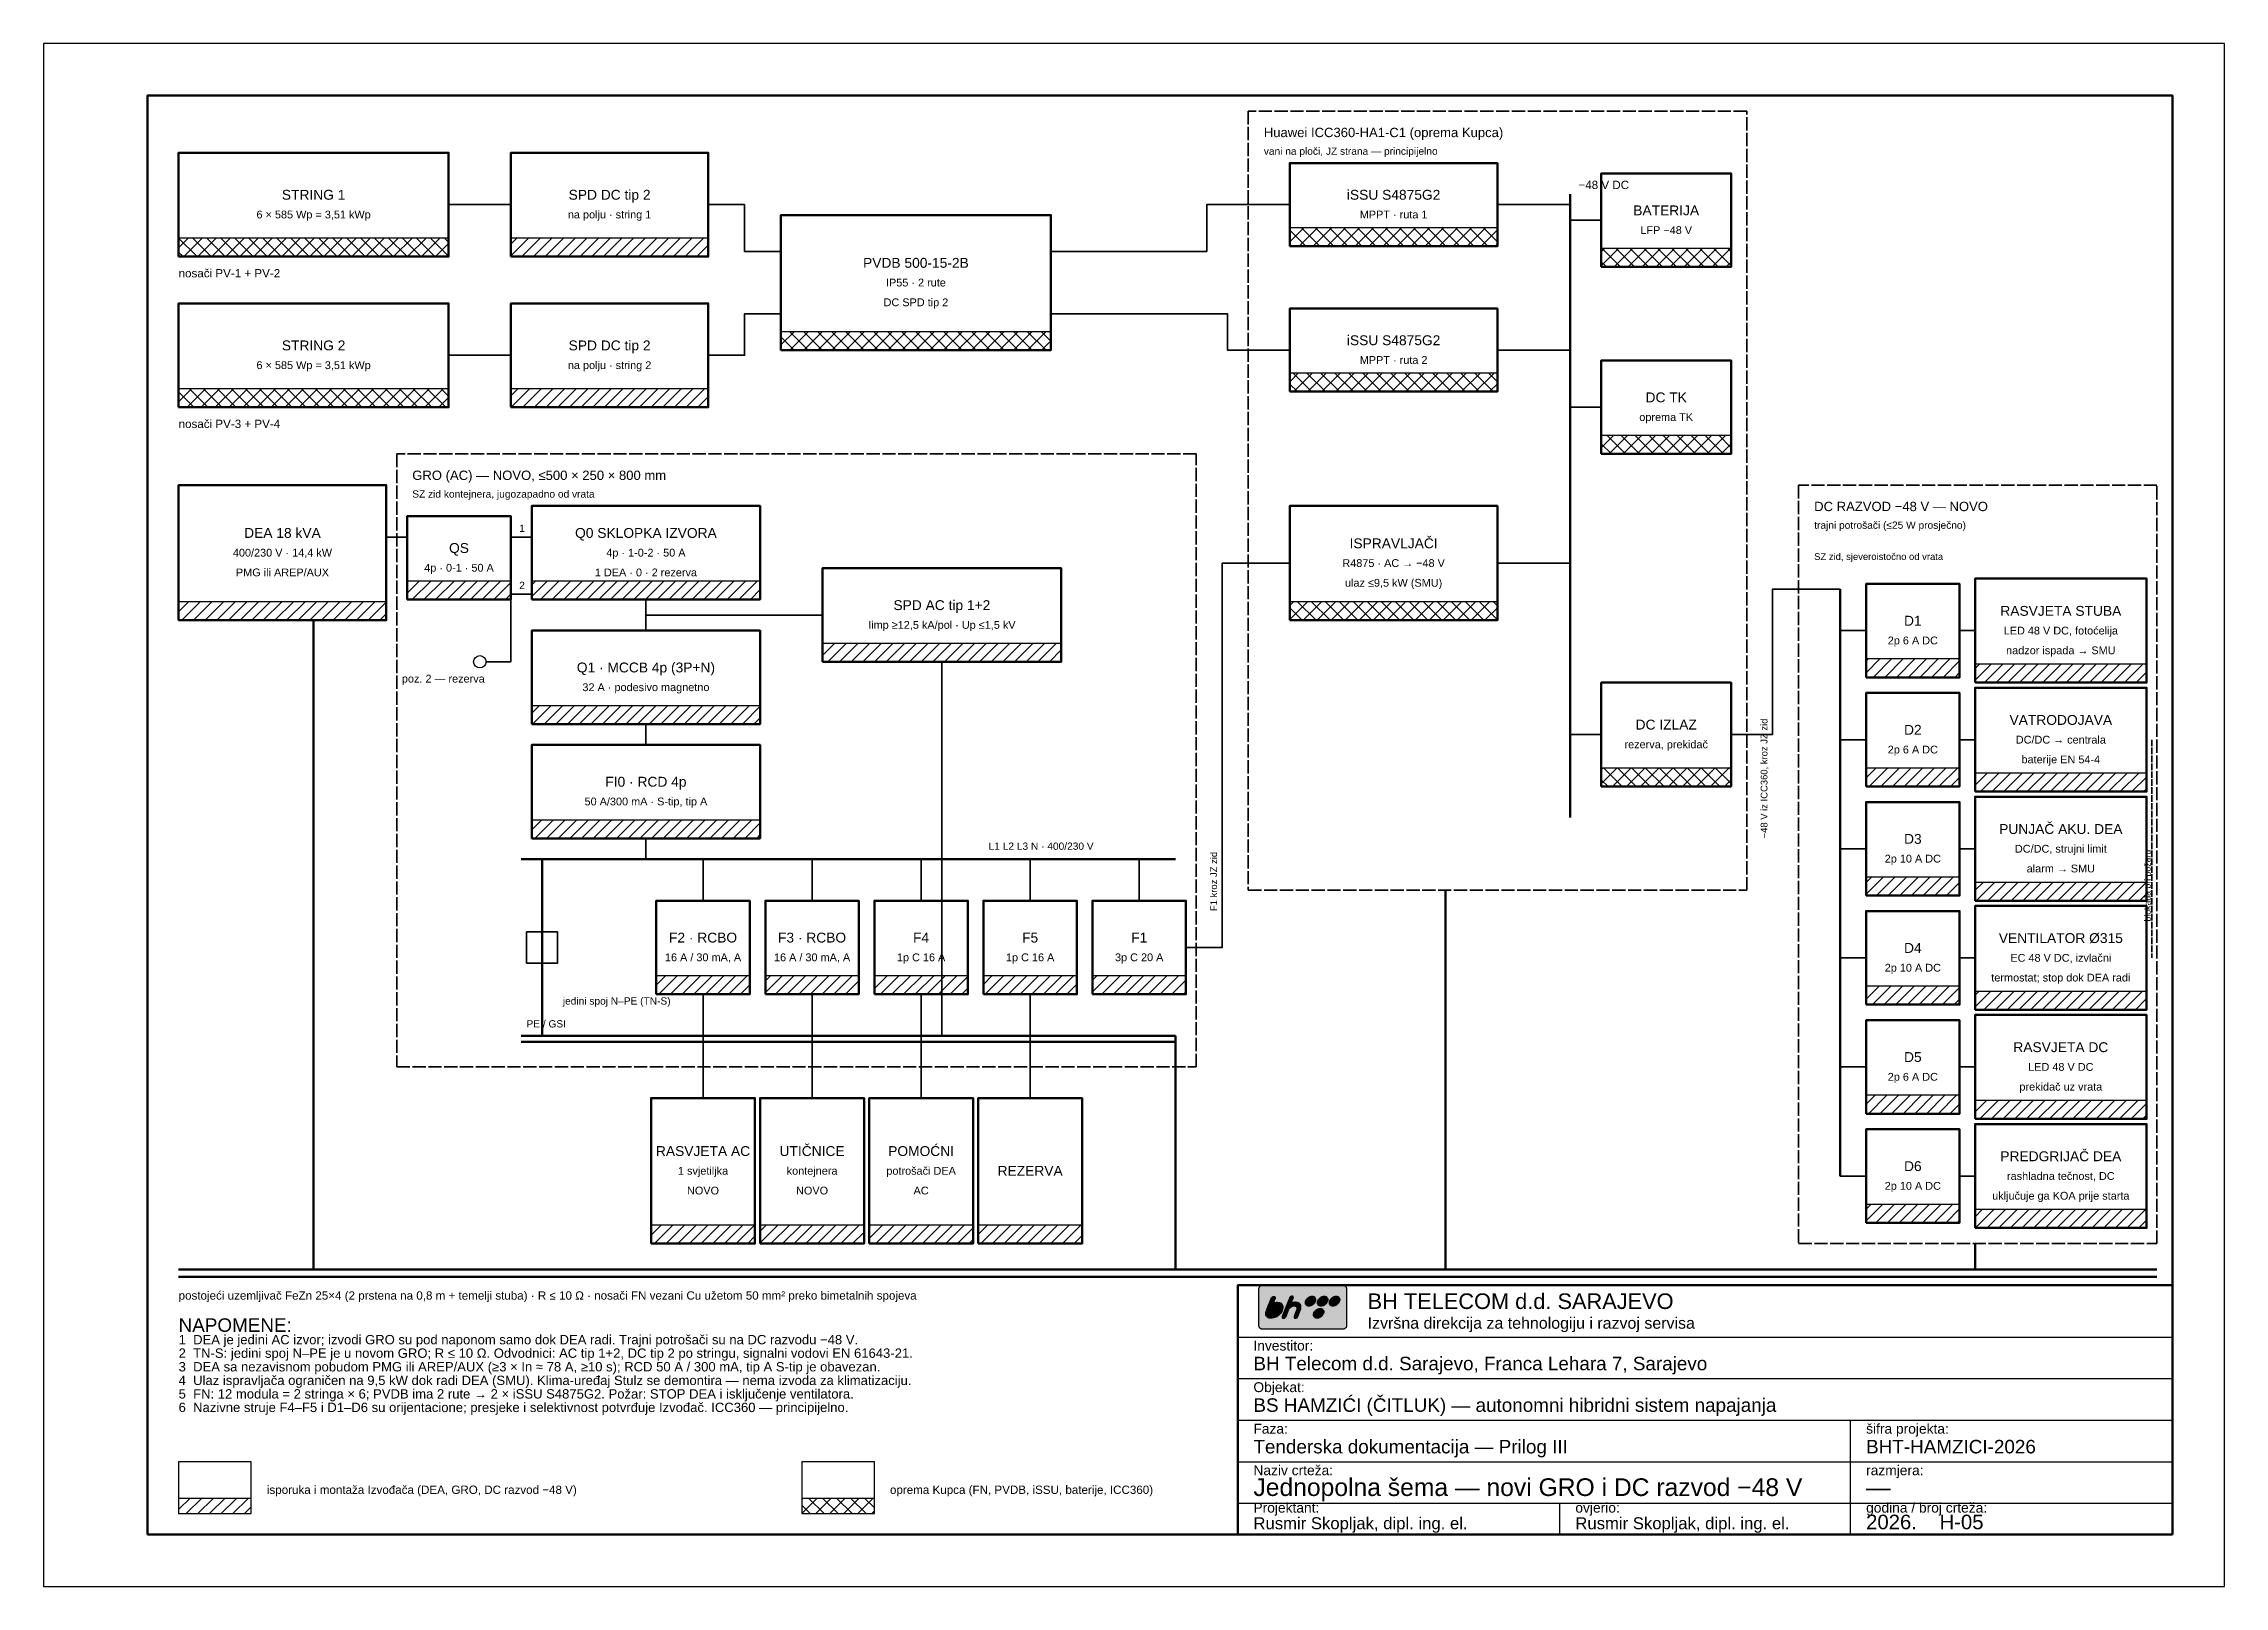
# Model space of a CAD drawing. Header units: millimetres. Extents: x 0 to 21000, y 0 to 14850.
import ezdxf
from ezdxf.enums import TextEntityAlignment as Align

# ---------------------------------------------------------------- set-up
doc = ezdxf.new("R2010")
doc.units = ezdxf.units.MM
doc.linetypes.add('DASHED', pattern=[1.524, 1.27, -0.254])
for name, color, linetype in [('Okvir', 3, 'Continuous'), ('Sema', 7, 'Continuous'), ('Tekst', 253, 'Continuous')]:
    doc.layers.add(name, color=color, linetype=linetype)
doc.styles.add('20', font='arial.ttf')

msp = doc.modelspace()

# ---------------------------------------------------------------- hatches: boundary and pattern name
at = {"layer": 'Okvir'}
for color, points in [(30, [(11730, 2480), (12520, 2480), (12524, 2480), (12528, 2481), (12531, 2483), (12535, 2485), (12538, 2487), (12541, 2490), (12544, 2493), (12546, 2496), (12548, 2500), (12549, 2504), (12550, 2509), (12550, 2513), (12550, 2860), (12550, 2865), (12549, 2869), (12548, 2873), (12546, 2877), (12544, 2880), (12541, 2884), (12538, 2886), (12535, 2889), (12531, 2891), (12528, 2892), (12524, 2893), (12520, 2893), (11730, 2893), (11726, 2893), (11722, 2892), (11719, 2891), (11715, 2889), (11712, 2886), (11709, 2884), (11706, 2880), (11704, 2877), (11702, 2873), (11701, 2869), (11700, 2865), (11700, 2860), (11700, 2513), (11700, 2509), (11701, 2504), (11702, 2500), (11704, 2496), (11706, 2493), (11709, 2490), (11712, 2487), (11715, 2485), (11719, 2483), (11722, 2481), (11726, 2480)]), (7, [(11927, 2658), (11922, 2647), (11916, 2637), (11910, 2627), (11902, 2618), (11894, 2610), (11885, 2603), (11875, 2596), (11865, 2591), (11854, 2587), (11843, 2584), (11832, 2582), (11821, 2581), (11815, 2581), (11810, 2582), (11805, 2582), (11800, 2583), (11796, 2585), (11792, 2586), (11788, 2588), (11785, 2591), (11782, 2593), (11779, 2596), (11776, 2599), (11774, 2603), (11772, 2608), (11771, 2612), (11770, 2617), (11769, 2622), (11769, 2628), (11770, 2633), (11771, 2638), (11772, 2643), (11774, 2649), (11775, 2655), (11778, 2660), (11780, 2666), (11780, 2666), (11780, 2666), (11780, 2666), (11780, 2666), (11780, 2666), (11780, 2666), (11780, 2666), (11780, 2667), (11780, 2667), (11780, 2667), (11780, 2667), (11780, 2667), (11783, 2674), (11818, 2761), (11821, 2772), (11822, 2773), (11823, 2775), (11824, 2776), (11824, 2777), (11825, 2779), (11826, 2780), (11827, 2781), (11828, 2782), (11829, 2783), (11830, 2784), (11832, 2785), (11833, 2786), (11834, 2786), (11835, 2787), (11836, 2788), (11837, 2788), (11838, 2789), (11840, 2789), (11841, 2789), (11842, 2790), (11843, 2790), (11844, 2790), (11846, 2790), (11847, 2790), (11848, 2790), (11849, 2790), (11850, 2790), (11851, 2790), (11852, 2789), (11853, 2789), (11854, 2789), (11855, 2788), (11856, 2787), (11856, 2787), (11857, 2786), (11858, 2785), (11858, 2784), (11859, 2784), (11859, 2783), (11859, 2782), (11859, 2781), (11859, 2780), (11859, 2778), (11859, 2777), (11859, 2776), (11859, 2775), (11858, 2773), (11858, 2772), (11854, 2762), (11854, 2762), (11854, 2762), (11854, 2762), (11854, 2762), (11854, 2762), (11854, 2762), (11854, 2761), (11854, 2761), (11854, 2761), (11854, 2761), (11854, 2761), (11854, 2761), (11839, 2724), (11842, 2726), (11846, 2727), (11849, 2729), (11853, 2730), (11856, 2731), (11860, 2732), (11864, 2733), (11867, 2734), (11871, 2734), (11875, 2735), (11879, 2735), (11882, 2735), (11893, 2734), (11902, 2732), (11910, 2729), (11917, 2725), (11923, 2719), (11928, 2713), (11931, 2705), (11933, 2697), (11934, 2688), (11933, 2679), (11931, 2669)]), (7, [(12056, 2735), (12052, 2735), (12049, 2735), (12045, 2734), (12041, 2734), (12038, 2733), (12034, 2732), (12031, 2731), (12027, 2730), (12024, 2729), (12020, 2727), (12017, 2726), (12013, 2724), (12017, 2735), (12033, 2774), (12034, 2776), (12034, 2777), (12034, 2778), (12034, 2779), (12035, 2781), (12035, 2782), (12035, 2783), (12034, 2784), (12034, 2785), (12034, 2786), (12033, 2787), (12033, 2788), (12032, 2788), (12032, 2789), (12031, 2790), (12030, 2790), (12029, 2791), (12028, 2791), (12027, 2792), (12026, 2792), (12025, 2792), (12024, 2792), (12023, 2792), (12022, 2792), (12021, 2792), (12020, 2792), (12018, 2792), (12017, 2792), (12016, 2792), (12015, 2791), (12014, 2791), (12012, 2790), (12011, 2790), (12010, 2789), (12009, 2789), (12008, 2788), (12007, 2787), (12005, 2786), (12004, 2785), (12003, 2784), (12002, 2783), (12001, 2782), (12000, 2781), (12000, 2779), (11999, 2778), (11998, 2777), (11997, 2776), (11997, 2774), (11928, 2599), (11927, 2597), (11927, 2596), (11926, 2595), (11926, 2594), (11926, 2592), (11926, 2591), (11926, 2590), (11926, 2589), (11927, 2588), (11927, 2587), (11927, 2586), (11928, 2585), (11928, 2585), (11929, 2584), (11930, 2584), (11931, 2583), (11931, 2583), (11932, 2582), (11933, 2582), (11934, 2581), (11935, 2581), (11936, 2581), (11937, 2581), (11939, 2581), (11940, 2581), (11941, 2581), (11942, 2581), (11943, 2581), (11945, 2582), (11946, 2582), (11947, 2583), (11948, 2583), (11949, 2584), (11951, 2584), (11952, 2585), (11953, 2585), (11954, 2586), (11955, 2587), (11956, 2588), (11957, 2589), (11958, 2590), (11959, 2591), (11960, 2592), (11961, 2594), (11962, 2595), (11962, 2596), (11963, 2597), (11964, 2599), (11989, 2663), (11992, 2668), (11995, 2673), (11999, 2678), (12002, 2682), (12007, 2685), (12011, 2689), (12016, 2692), (12021, 2694), (12026, 2696), (12031, 2698), (12036, 2699), (12042, 2699), (12047, 2699), (12053, 2698), (12057, 2696), (12061, 2694), (12064, 2691), (12066, 2687), (12068, 2683), (12069, 2679), (12069, 2674), (12068, 2669), (12067, 2664), (12065, 2658), (12042, 2599), (12042, 2598), (12041, 2596), (12041, 2595), (12041, 2594), (12041, 2593), (12041, 2591), (12041, 2590), (12041, 2589), (12041, 2588), (12042, 2587), (12042, 2587), (12043, 2586), (12043, 2585), (12044, 2584), (12045, 2584), (12045, 2583), (12046, 2583), (12047, 2582), (12048, 2582), (12049, 2581), (12050, 2581), (12051, 2581), (12052, 2581), (12053, 2581), (12055, 2581), (12056, 2581), (12057, 2581), (12058, 2581), (12060, 2582), (12061, 2582), (12062, 2583), (12063, 2583), (12064, 2584), (12066, 2584), (12067, 2585), (12068, 2586), (12069, 2587), (12070, 2587), (12072, 2588), (12073, 2589), (12074, 2590), (12074, 2591), (12075, 2593), (12076, 2594), (12077, 2595), (12077, 2596), (12078, 2598), (12079, 2599), (12101, 2658), (12105, 2669), (12107, 2679), (12108, 2688), (12107, 2697), (12105, 2705), (12102, 2713), (12097, 2719), (12091, 2725), (12084, 2729), (12076, 2732), (12067, 2734)]), (7, [(12215, 2792), (12221, 2792), (12227, 2791), (12232, 2789), (12237, 2786), (12241, 2783), (12244, 2778), (12246, 2774), (12248, 2769), (12249, 2763), (12249, 2758), (12248, 2751), (12247, 2745), (12244, 2739), (12241, 2732), (12237, 2727), (12233, 2721), (12227, 2716), (12222, 2712), (12216, 2708), (12210, 2704), (12204, 2701), (12197, 2699), (12191, 2698), (12184, 2698), (12178, 2698), (12172, 2699), (12167, 2701), (12162, 2704), (12158, 2708), (12155, 2712), (12153, 2716), (12151, 2721), (12150, 2727), (12150, 2732), (12151, 2739), (12152, 2745), (12155, 2751), (12158, 2758), (12162, 2763), (12167, 2769), (12172, 2774), (12177, 2778), (12183, 2783), (12189, 2786), (12196, 2789), (12202, 2791), (12209, 2792)]), (7, [(12332, 2792), (12338, 2792), (12344, 2791), (12349, 2789), (12354, 2786), (12358, 2783), (12361, 2778), (12363, 2774), (12365, 2769), (12366, 2763), (12366, 2758), (12365, 2751), (12364, 2745), (12361, 2739), (12358, 2732), (12354, 2727), (12349, 2721), (12344, 2716), (12339, 2712), (12333, 2708), (12327, 2704), (12320, 2701), (12314, 2699), (12307, 2698), (12301, 2698), (12295, 2698), (12289, 2699), (12284, 2701), (12279, 2704), (12275, 2708), (12272, 2712), (12269, 2716), (12268, 2721), (12267, 2727), (12267, 2732), (12267, 2739), (12269, 2745), (12272, 2751), (12275, 2758), (12279, 2763), (12283, 2769), (12288, 2774), (12294, 2778), (12300, 2783), (12306, 2786), (12312, 2789), (12319, 2791), (12325, 2792)]), (7, [(12447, 2792), (12453, 2792), (12459, 2791), (12464, 2789), (12469, 2786), (12472, 2783), (12476, 2778), (12478, 2774), (12480, 2769), (12481, 2763), (12481, 2758), (12480, 2751), (12479, 2745), (12476, 2739), (12473, 2732), (12469, 2727), (12464, 2721), (12459, 2716), (12454, 2712), (12448, 2708), (12442, 2704), (12435, 2701), (12429, 2699), (12422, 2698), (12416, 2698), (12409, 2698), (12404, 2699), (12399, 2701), (12394, 2704), (12390, 2708), (12387, 2712), (12384, 2716), (12383, 2721), (12382, 2727), (12382, 2732), (12382, 2739), (12384, 2745), (12387, 2751), (12390, 2758), (12394, 2763), (12398, 2769), (12403, 2774), (12409, 2778), (12415, 2783), (12421, 2786), (12427, 2789), (12434, 2791), (12440, 2792)]), (7, [(11891, 2658), (11893, 2664), (11894, 2669), (11895, 2674), (11895, 2679), (11894, 2683), (11892, 2687), (11890, 2691), (11887, 2694), (11883, 2696), (11879, 2698), (11874, 2699), (11868, 2699), (11862, 2699), (11856, 2698), (11851, 2696), (11845, 2693), (11840, 2691), (11835, 2687), (11830, 2683), (11826, 2679), (11822, 2674), (11818, 2669), (11815, 2664), (11813, 2658), (11810, 2651), (11809, 2645), (11809, 2640), (11809, 2635), (11811, 2630), (11813, 2627), (11815, 2624), (11818, 2621), (11822, 2619), (11826, 2618), (11831, 2617), (11836, 2617), (11841, 2617), (11846, 2618), (11851, 2620), (11856, 2622), (11862, 2624), (11867, 2628), (11872, 2631), (11876, 2636), (11881, 2640), (11885, 2646), (11888, 2652)]), (7, [(12293, 2675), (12300, 2675), (12305, 2674), (12311, 2672), (12315, 2669), (12319, 2665), (12322, 2661), (12325, 2657), (12327, 2652), (12327, 2646), (12328, 2641), (12327, 2635), (12325, 2628), (12323, 2622), (12319, 2616), (12316, 2610), (12311, 2604), (12306, 2599), (12300, 2595), (12295, 2591), (12288, 2587), (12282, 2585), (12276, 2583), (12269, 2581), (12262, 2581), (12256, 2581), (12250, 2583), (12245, 2585), (12241, 2587), (12237, 2591), (12234, 2595), (12231, 2599), (12229, 2604), (12228, 2610), (12228, 2616), (12229, 2622), (12231, 2628), (12233, 2635), (12236, 2641), (12240, 2646), (12245, 2652), (12250, 2657), (12255, 2661), (12261, 2665), (12267, 2669), (12274, 2672), (12280, 2674), (12287, 2675)])]:
    msp.add_hatch(color=color, dxfattribs=at).paths.add_polyline_path(points)
at = {"layer": 'Sema'}
h = msp.add_hatch(dxfattribs=at)
h.set_pattern_fill('ANSI37', scale=30)
h.paths.add_polyline_path([(12000, 12900), (14000, 12900), (14000, 13080), (12000, 13080)])
h = msp.add_hatch(dxfattribs=at)
h.set_pattern_fill('ANSI37', scale=30)
h.paths.add_polyline_path([(1300, 12800), (3900, 12800), (3900, 12980), (1300, 12980)])
h = msp.add_hatch(dxfattribs=at)
h.set_pattern_fill('ANSI31', scale=25)
h.paths.add_polyline_path([(4500, 12800), (6400, 12800), (6400, 12980), (4500, 12980)])
h = msp.add_hatch(dxfattribs=at)
h.set_pattern_fill('ANSI37', scale=30)
h.paths.add_polyline_path([(15000, 12700), (16250, 12700), (16250, 12880), (15000, 12880)])
h = msp.add_hatch(dxfattribs=at)
h.set_pattern_fill('ANSI37', scale=30)
h.paths.add_polyline_path([(7100, 11900), (9700, 11900), (9700, 12080), (7100, 12080)])
h = msp.add_hatch(dxfattribs=at)
h.set_pattern_fill('ANSI37', scale=30)
h.paths.add_polyline_path([(12000, 11500), (14000, 11500), (14000, 11680), (12000, 11680)])
h = msp.add_hatch(dxfattribs=at)
h.set_pattern_fill('ANSI37', scale=30)
h.paths.add_polyline_path([(1300, 11350), (3900, 11350), (3900, 11530), (1300, 11530)])
h = msp.add_hatch(dxfattribs=at)
h.set_pattern_fill('ANSI31', scale=25)
h.paths.add_polyline_path([(4500, 11350), (6400, 11350), (6400, 11530), (4500, 11530)])
h = msp.add_hatch(dxfattribs=at)
h.set_pattern_fill('ANSI37', scale=30)
h.paths.add_polyline_path([(15000, 10900), (16250, 10900), (16250, 11080), (15000, 11080)])
h = msp.add_hatch(dxfattribs=at)
h.set_pattern_fill('ANSI31', scale=25)
h.paths.add_polyline_path([(3500, 9500), (4500, 9500), (4500, 9680), (3500, 9680)])
h = msp.add_hatch(dxfattribs=at)
h.set_pattern_fill('ANSI31', scale=25)
h.paths.add_polyline_path([(4700, 9500), (6900, 9500), (6900, 9680), (4700, 9680)])
h = msp.add_hatch(dxfattribs=at)
h.set_pattern_fill('ANSI31', scale=25)
h.paths.add_polyline_path([(1300, 9300), (3300, 9300), (3300, 9480), (1300, 9480)])
h = msp.add_hatch(dxfattribs=at)
h.set_pattern_fill('ANSI37', scale=30)
h.paths.add_polyline_path([(12000, 9300), (14000, 9300), (14000, 9480), (12000, 9480)])
h = msp.add_hatch(dxfattribs=at)
h.set_pattern_fill('ANSI31', scale=25)
h.paths.add_polyline_path([(7500, 8900), (9800, 8900), (9800, 9080), (7500, 9080)])
h = msp.add_hatch(dxfattribs=at)
h.set_pattern_fill('ANSI31', scale=25)
h.paths.add_polyline_path([(17550, 8750), (18450, 8750), (18450, 8930), (17550, 8930)])
h = msp.add_hatch(dxfattribs=at)
h.set_pattern_fill('ANSI31', scale=25)
h.paths.add_polyline_path([(18600, 8700), (20250, 8700), (20250, 8880), (18600, 8880)])
h = msp.add_hatch(dxfattribs=at)
h.set_pattern_fill('ANSI31', scale=25)
h.paths.add_polyline_path([(4700, 8300), (6900, 8300), (6900, 8480), (4700, 8480)])
h = msp.add_hatch(dxfattribs=at)
h.set_pattern_fill('ANSI37', scale=30)
h.paths.add_polyline_path([(15000, 7700), (16250, 7700), (16250, 7880), (15000, 7880)])
h = msp.add_hatch(dxfattribs=at)
h.set_pattern_fill('ANSI31', scale=25)
h.paths.add_polyline_path([(17550, 7700), (18450, 7700), (18450, 7880), (17550, 7880)])
h = msp.add_hatch(dxfattribs=at)
h.set_pattern_fill('ANSI31', scale=25)
h.paths.add_polyline_path([(18600, 7650), (20250, 7650), (20250, 7830), (18600, 7830)])
h = msp.add_hatch(dxfattribs=at)
h.set_pattern_fill('ANSI31', scale=25)
h.paths.add_polyline_path([(4700, 7200), (6900, 7200), (6900, 7380), (4700, 7380)])
h = msp.add_hatch(dxfattribs=at)
h.set_pattern_fill('ANSI31', scale=25)
h.paths.add_polyline_path([(17550, 6650), (18450, 6650), (18450, 6830), (17550, 6830)])
h = msp.add_hatch(dxfattribs=at)
h.set_pattern_fill('ANSI31', scale=25)
h.paths.add_polyline_path([(18600, 6600), (20250, 6600), (20250, 6780), (18600, 6780)])
h = msp.add_hatch(dxfattribs=at)
h.set_pattern_fill('ANSI31', scale=25)
h.paths.add_polyline_path([(5900, 5700), (6800, 5700), (6800, 5880), (5900, 5880)])
h = msp.add_hatch(dxfattribs=at)
h.set_pattern_fill('ANSI31', scale=25)
h.paths.add_polyline_path([(6950, 5700), (7850, 5700), (7850, 5880), (6950, 5880)])
h = msp.add_hatch(dxfattribs=at)
h.set_pattern_fill('ANSI31', scale=25)
h.paths.add_polyline_path([(8000, 5700), (8900, 5700), (8900, 5880), (8000, 5880)])
h = msp.add_hatch(dxfattribs=at)
h.set_pattern_fill('ANSI31', scale=25)
h.paths.add_polyline_path([(9050, 5700), (9950, 5700), (9950, 5880), (9050, 5880)])
h = msp.add_hatch(dxfattribs=at)
h.set_pattern_fill('ANSI31', scale=25)
h.paths.add_polyline_path([(10100, 5700), (11000, 5700), (11000, 5880), (10100, 5880)])
h = msp.add_hatch(dxfattribs=at)
h.set_pattern_fill('ANSI31', scale=25)
h.paths.add_polyline_path([(17550, 5600), (18450, 5600), (18450, 5780), (17550, 5780)])
h = msp.add_hatch(dxfattribs=at)
h.set_pattern_fill('ANSI31', scale=25)
h.paths.add_polyline_path([(18600, 5550), (20250, 5550), (20250, 5730), (18600, 5730)])
h = msp.add_hatch(dxfattribs=at)
h.set_pattern_fill('ANSI31', scale=25)
h.paths.add_polyline_path([(17550, 4550), (18450, 4550), (18450, 4730), (17550, 4730)])
h = msp.add_hatch(dxfattribs=at)
h.set_pattern_fill('ANSI31', scale=25)
h.paths.add_polyline_path([(18600, 4500), (20250, 4500), (20250, 4680), (18600, 4680)])
h = msp.add_hatch(dxfattribs=at)
h.set_pattern_fill('ANSI31', scale=25)
h.paths.add_polyline_path([(17550, 3500), (18450, 3500), (18450, 3680), (17550, 3680)])
h = msp.add_hatch(dxfattribs=at)
h.set_pattern_fill('ANSI31', scale=25)
h.paths.add_polyline_path([(18600, 3450), (20250, 3450), (20250, 3630), (18600, 3630)])
h = msp.add_hatch(dxfattribs=at)
h.set_pattern_fill('ANSI31', scale=25)
h.paths.add_polyline_path([(5850, 3300), (6850, 3300), (6850, 3480), (5850, 3480)])
h = msp.add_hatch(dxfattribs=at)
h.set_pattern_fill('ANSI31', scale=25)
h.paths.add_polyline_path([(6900, 3300), (7900, 3300), (7900, 3480), (6900, 3480)])
h = msp.add_hatch(dxfattribs=at)
h.set_pattern_fill('ANSI31', scale=25)
h.paths.add_polyline_path([(7950, 3300), (8950, 3300), (8950, 3480), (7950, 3480)])
h = msp.add_hatch(dxfattribs=at)
h.set_pattern_fill('ANSI31', scale=25)
h.paths.add_polyline_path([(9000, 3300), (10000, 3300), (10000, 3480), (9000, 3480)])
h = msp.add_hatch(dxfattribs=at)
h.set_pattern_fill('ANSI31', scale=25)
h.paths.add_polyline_path([(1300, 700), (2000, 700), (2000, 850), (1300, 850)])
h = msp.add_hatch(dxfattribs=at)
h.set_pattern_fill('ANSI37', scale=30)
h.paths.add_polyline_path([(7300, 700), (8000, 700), (8000, 850), (7300, 850)])

# ---------------------------------------------------------------- linework, layer by layer
at = {"layer": 'Okvir'}
for p, q in [((11500, 2400), (20500, 2400)), ((11500, 2000), (20500, 2000)), ((11500, 1600), (20500, 1600)), ((17400, 800), (17400, 1600)), ((11500, 1200), (20500, 1200)), ((11500, 800), (20500, 800)), ((14600, 500), (14600, 800)), ((17400, 500), (17400, 800))]:
    msp.add_line(p, q, dxfattribs=at)
at = {"layer": 'Okvir', "color": 8}
msp.add_lwpolyline([(0, 0), (21000, 0), (21000, 14850), (0, 14850)], close=True, dxfattribs=at)
at = {"layer": 'Okvir', "lineweight": 50}
for points in [[(1000, 500), (20500, 500), (20500, 14350), (1000, 14350)], [(11500, 500), (20500, 500), (20500, 2900), (11500, 2900)]]:
    msp.add_lwpolyline(points, close=True, dxfattribs=at)
at = {"layer": 'Okvir', "color": 30}
msp.add_lwpolyline([(11730, 2480), (12520, 2480), (12524, 2480), (12528, 2481), (12531, 2483), (12535, 2485), (12538, 2487), (12541, 2490), (12544, 2493), (12546, 2496), (12548, 2500), (12549, 2504), (12550, 2509), (12550, 2513), (12550, 2860), (12550, 2865), (12549, 2869), (12548, 2873), (12546, 2877), (12544, 2880), (12541, 2884), (12538, 2886), (12535, 2889), (12531, 2891), (12528, 2892), (12524, 2893), (12520, 2893), (11730, 2893), (11726, 2893), (11722, 2892), (11719, 2891), (11715, 2889), (11712, 2886), (11709, 2884), (11706, 2880), (11704, 2877), (11702, 2873), (11701, 2869), (11700, 2865), (11700, 2860), (11700, 2513), (11700, 2509), (11701, 2504), (11702, 2500), (11704, 2496), (11706, 2493), (11709, 2490), (11712, 2487), (11715, 2485), (11719, 2483), (11722, 2481), (11726, 2480), (11730, 2480)], close=True, dxfattribs=at)
at = {"layer": 'Okvir', "color": 7}
for points in [[(11927, 2658), (11922, 2647), (11916, 2637), (11910, 2627), (11902, 2618), (11894, 2610), (11885, 2603), (11875, 2596), (11865, 2591), (11854, 2587), (11843, 2584), (11832, 2582), (11821, 2581), (11815, 2581), (11810, 2582), (11805, 2582), (11800, 2583), (11796, 2585), (11792, 2586), (11788, 2588), (11785, 2591), (11782, 2593), (11779, 2596), (11776, 2599), (11774, 2603), (11772, 2608), (11771, 2612), (11770, 2617), (11769, 2622), (11769, 2628), (11770, 2633), (11771, 2638), (11772, 2643), (11774, 2649), (11775, 2655), (11778, 2660), (11780, 2666), (11780, 2666), (11780, 2666), (11780, 2666), (11780, 2666), (11780, 2666), (11780, 2666), (11780, 2666), (11780, 2667), (11780, 2667), (11780, 2667), (11780, 2667), (11780, 2667), (11783, 2674), (11818, 2761), (11821, 2772), (11822, 2773), (11823, 2775), (11824, 2776), (11824, 2777), (11825, 2779), (11826, 2780), (11827, 2781), (11828, 2782), (11829, 2783), (11830, 2784), (11832, 2785), (11833, 2786), (11834, 2786), (11835, 2787), (11836, 2788), (11837, 2788), (11838, 2789), (11840, 2789), (11841, 2789), (11842, 2790), (11843, 2790), (11844, 2790), (11846, 2790), (11847, 2790), (11848, 2790), (11849, 2790), (11850, 2790), (11851, 2790), (11852, 2789), (11853, 2789), (11854, 2789), (11855, 2788), (11856, 2787), (11856, 2787), (11857, 2786), (11858, 2785), (11858, 2784), (11859, 2784), (11859, 2783), (11859, 2782), (11859, 2781), (11859, 2780), (11859, 2778), (11859, 2777), (11859, 2776), (11859, 2775), (11858, 2773), (11858, 2772), (11854, 2762), (11854, 2762), (11854, 2762), (11854, 2762), (11854, 2762), (11854, 2762), (11854, 2762), (11854, 2761), (11854, 2761), (11854, 2761), (11854, 2761), (11854, 2761), (11854, 2761), (11839, 2724), (11842, 2726), (11846, 2727), (11849, 2729), (11853, 2730), (11856, 2731), (11860, 2732), (11864, 2733), (11867, 2734), (11871, 2734), (11875, 2735), (11879, 2735), (11882, 2735), (11893, 2734), (11902, 2732), (11910, 2729), (11917, 2725), (11923, 2719), (11928, 2713), (11931, 2705), (11933, 2697), (11934, 2688), (11933, 2679), (11931, 2669), (11927, 2658)], [(12056, 2735), (12052, 2735), (12049, 2735), (12045, 2734), (12041, 2734), (12038, 2733), (12034, 2732), (12031, 2731), (12027, 2730), (12024, 2729), (12020, 2727), (12017, 2726), (12013, 2724), (12017, 2735), (12033, 2774), (12034, 2776), (12034, 2777), (12034, 2778), (12034, 2779), (12035, 2781), (12035, 2782), (12035, 2783), (12034, 2784), (12034, 2785), (12034, 2786), (12033, 2787), (12033, 2788), (12032, 2788), (12032, 2789), (12031, 2790), (12030, 2790), (12029, 2791), (12028, 2791), (12027, 2792), (12026, 2792), (12025, 2792), (12024, 2792), (12023, 2792), (12022, 2792), (12021, 2792), (12020, 2792), (12018, 2792), (12017, 2792), (12016, 2792), (12015, 2791), (12014, 2791), (12012, 2790), (12011, 2790), (12010, 2789), (12009, 2789), (12008, 2788), (12007, 2787), (12005, 2786), (12004, 2785), (12003, 2784), (12002, 2783), (12001, 2782), (12000, 2781), (12000, 2779), (11999, 2778), (11998, 2777), (11997, 2776), (11997, 2774), (11928, 2599), (11927, 2597), (11927, 2596), (11926, 2595), (11926, 2594), (11926, 2592), (11926, 2591), (11926, 2590), (11926, 2589), (11927, 2588), (11927, 2587), (11927, 2586), (11928, 2585), (11928, 2585), (11929, 2584), (11930, 2584), (11931, 2583), (11931, 2583), (11932, 2582), (11933, 2582), (11934, 2581), (11935, 2581), (11936, 2581), (11937, 2581), (11939, 2581), (11940, 2581), (11941, 2581), (11942, 2581), (11943, 2581), (11945, 2582), (11946, 2582), (11947, 2583), (11948, 2583), (11949, 2584), (11951, 2584), (11952, 2585), (11953, 2585), (11954, 2586), (11955, 2587), (11956, 2588), (11957, 2589), (11958, 2590), (11959, 2591), (11960, 2592), (11961, 2594), (11962, 2595), (11962, 2596), (11963, 2597), (11964, 2599), (11989, 2663), (11992, 2668), (11995, 2673), (11999, 2678), (12002, 2682), (12007, 2685), (12011, 2689), (12016, 2692), (12021, 2694), (12026, 2696), (12031, 2698), (12036, 2699), (12042, 2699), (12047, 2699), (12053, 2698), (12057, 2696), (12061, 2694), (12064, 2691), (12066, 2687), (12068, 2683), (12069, 2679), (12069, 2674), (12068, 2669), (12067, 2664), (12065, 2658), (12065, 2658), (12042, 2599), (12042, 2598), (12041, 2596), (12041, 2595), (12041, 2594), (12041, 2593), (12041, 2591), (12041, 2590), (12041, 2589), (12041, 2588), (12042, 2587), (12042, 2587), (12043, 2586), (12043, 2585), (12044, 2584), (12045, 2584), (12045, 2583), (12046, 2583), (12047, 2582), (12048, 2582), (12049, 2581), (12050, 2581), (12051, 2581), (12052, 2581), (12053, 2581), (12055, 2581), (12056, 2581), (12057, 2581), (12058, 2581), (12060, 2582), (12061, 2582), (12062, 2583), (12063, 2583), (12064, 2584), (12066, 2584), (12067, 2585), (12068, 2586), (12069, 2587), (12070, 2587), (12072, 2588), (12073, 2589), (12074, 2590), (12074, 2591), (12075, 2593), (12076, 2594), (12077, 2595), (12077, 2596), (12078, 2598), (12079, 2599), (12101, 2658), (12101, 2658), (12105, 2669), (12107, 2679), (12108, 2688), (12107, 2697), (12105, 2705), (12102, 2713), (12097, 2719), (12091, 2725), (12084, 2729), (12076, 2732), (12067, 2734), (12056, 2735)], [(12215, 2792), (12221, 2792), (12227, 2791), (12232, 2789), (12237, 2786), (12241, 2783), (12244, 2778), (12246, 2774), (12248, 2769), (12249, 2763), (12249, 2758), (12248, 2751), (12247, 2745), (12244, 2739), (12241, 2732), (12237, 2727), (12233, 2721), (12227, 2716), (12222, 2712), (12216, 2708), (12210, 2704), (12204, 2701), (12197, 2699), (12191, 2698), (12184, 2698), (12178, 2698), (12172, 2699), (12167, 2701), (12162, 2704), (12158, 2708), (12155, 2712), (12153, 2716), (12151, 2721), (12150, 2727), (12150, 2732), (12151, 2739), (12152, 2745), (12155, 2751), (12158, 2758), (12162, 2763), (12167, 2769), (12172, 2774), (12177, 2778), (12183, 2783), (12189, 2786), (12196, 2789), (12202, 2791), (12209, 2792), (12215, 2792)], [(12332, 2792), (12338, 2792), (12344, 2791), (12349, 2789), (12354, 2786), (12358, 2783), (12361, 2778), (12363, 2774), (12365, 2769), (12366, 2763), (12366, 2758), (12365, 2751), (12364, 2745), (12361, 2739), (12358, 2732), (12354, 2727), (12349, 2721), (12344, 2716), (12339, 2712), (12333, 2708), (12327, 2704), (12320, 2701), (12314, 2699), (12307, 2698), (12301, 2698), (12295, 2698), (12289, 2699), (12284, 2701), (12279, 2704), (12275, 2708), (12272, 2712), (12269, 2716), (12268, 2721), (12267, 2727), (12267, 2732), (12267, 2739), (12269, 2745), (12272, 2751), (12275, 2758), (12279, 2763), (12283, 2769), (12288, 2774), (12294, 2778), (12300, 2783), (12306, 2786), (12312, 2789), (12319, 2791), (12325, 2792), (12332, 2792)], [(12447, 2792), (12453, 2792), (12459, 2791), (12464, 2789), (12469, 2786), (12472, 2783), (12476, 2778), (12478, 2774), (12480, 2769), (12481, 2763), (12481, 2758), (12480, 2751), (12479, 2745), (12476, 2739), (12473, 2732), (12469, 2727), (12464, 2721), (12459, 2716), (12454, 2712), (12448, 2708), (12442, 2704), (12435, 2701), (12429, 2699), (12422, 2698), (12416, 2698), (12409, 2698), (12404, 2699), (12399, 2701), (12394, 2704), (12390, 2708), (12387, 2712), (12384, 2716), (12383, 2721), (12382, 2727), (12382, 2732), (12382, 2739), (12384, 2745), (12387, 2751), (12390, 2758), (12394, 2763), (12398, 2769), (12403, 2774), (12409, 2778), (12415, 2783), (12421, 2786), (12427, 2789), (12434, 2791), (12440, 2792), (12447, 2792)], [(11891, 2658), (11893, 2664), (11894, 2669), (11895, 2674), (11895, 2679), (11894, 2683), (11892, 2687), (11890, 2691), (11887, 2694), (11883, 2696), (11879, 2698), (11874, 2699), (11868, 2699), (11862, 2699), (11856, 2698), (11851, 2696), (11845, 2693), (11840, 2691), (11835, 2687), (11830, 2683), (11826, 2679), (11822, 2674), (11818, 2669), (11815, 2664), (11813, 2658), (11810, 2651), (11809, 2645), (11809, 2640), (11809, 2635), (11811, 2630), (11813, 2627), (11815, 2624), (11818, 2621), (11822, 2619), (11826, 2618), (11831, 2617), (11836, 2617), (11841, 2617), (11846, 2618), (11851, 2620), (11856, 2622), (11862, 2624), (11867, 2628), (11872, 2631), (11876, 2636), (11881, 2640), (11885, 2646), (11888, 2652), (11891, 2658)], [(12293, 2675), (12300, 2675), (12305, 2674), (12311, 2672), (12315, 2669), (12319, 2665), (12322, 2661), (12325, 2657), (12327, 2652), (12327, 2646), (12328, 2641), (12327, 2635), (12325, 2628), (12323, 2622), (12319, 2616), (12316, 2610), (12311, 2604), (12306, 2599), (12300, 2595), (12295, 2591), (12288, 2587), (12282, 2585), (12276, 2583), (12269, 2581), (12262, 2581), (12256, 2581), (12250, 2583), (12245, 2585), (12241, 2587), (12237, 2591), (12234, 2595), (12231, 2599), (12229, 2604), (12228, 2610), (12228, 2616), (12229, 2622), (12231, 2628), (12233, 2635), (12236, 2641), (12240, 2646), (12245, 2652), (12250, 2657), (12255, 2661), (12261, 2665), (12267, 2669), (12274, 2672), (12280, 2674), (12287, 2675), (12293, 2675)]]:
    msp.add_lwpolyline(points, close=True, dxfattribs=at)
at = {"layer": 'Sema', "color": 8}
for p, q in [((12000, 13080), (14000, 13080)), ((1300, 12980), (3900, 12980)), ((4500, 12980), (6400, 12980)), ((15000, 12880), (16250, 12880)), ((7100, 12080), (9700, 12080)), ((12000, 11680), (14000, 11680)), ((1300, 11530), (3900, 11530)), ((4500, 11530), (6400, 11530)), ((15000, 11080), (16250, 11080)), ((3500, 9680), (4500, 9680)), ((4700, 9680), (6900, 9680)), ((1300, 9480), (3300, 9480)), ((12000, 9480), (14000, 9480)), ((7500, 9080), (9800, 9080)), ((17550, 8930), (18450, 8930)), ((18600, 8880), (20250, 8880)), ((4700, 8480), (6900, 8480)), ((15000, 7880), (16250, 7880)), ((17550, 7880), (18450, 7880)), ((18600, 7830), (20250, 7830)), ((4700, 7380), (6900, 7380)), ((17550, 6830), (18450, 6830)), ((18600, 6780), (20250, 6780)), ((5900, 5880), (6800, 5880)), ((6950, 5880), (7850, 5880)), ((8000, 5880), (8900, 5880)), ((9050, 5880), (9950, 5880)), ((10100, 5880), (11000, 5880)), ((17550, 5780), (18450, 5780)), ((18600, 5730), (20250, 5730)), ((17550, 4730), (18450, 4730)), ((18600, 4680), (20250, 4680)), ((17550, 3680), (18450, 3680)), ((18600, 3630), (20250, 3630)), ((5850, 3480), (6850, 3480)), ((6900, 3480), (7900, 3480)), ((7950, 3480), (8950, 3480)), ((9000, 3480), (10000, 3480)), ((1300, 850), (2000, 850)), ((7300, 850), (8000, 850))]:
    msp.add_line(p, q, dxfattribs=at)
at = {"layer": 'Sema', "color": 30, "linetype": 'DASHED', "lineweight": 35, "ltscale": 100}
for points in [[(11600, 6700), (16400, 6700), (16400, 14200), (11600, 14200)], [(3400, 5000), (11100, 5000), (11100, 10900), (3400, 10900)], [(16900, 3300), (20350, 3300), (20350, 10600), (16900, 10600)]]:
    msp.add_lwpolyline(points, close=True, dxfattribs=at)
at = {"layer": 'Sema', "color": 5, "lineweight": 50}
for points in [[(1300, 12800), (3900, 12800), (3900, 13800), (1300, 13800)], [(15000, 12700), (16250, 12700), (16250, 13600), (15000, 13600)], [(7100, 11900), (9700, 11900), (9700, 13200), (7100, 13200)], [(1300, 11350), (3900, 11350), (3900, 12350), (1300, 12350)]]:
    msp.add_lwpolyline(points, close=True, dxfattribs=at)
at = {"layer": 'Sema', "color": 1, "lineweight": 50}
for points in [[(4500, 12800), (6400, 12800), (6400, 13800), (4500, 13800)], [(4500, 11350), (6400, 11350), (6400, 12350), (4500, 12350)], [(7500, 8900), (9800, 8900), (9800, 9800), (7500, 9800)]]:
    msp.add_lwpolyline(points, close=True, dxfattribs=at)
at = {"layer": 'Sema', "color": 30, "lineweight": 50}
for points in [[(12000, 12900), (14000, 12900), (14000, 13700), (12000, 13700)], [(12000, 11500), (14000, 11500), (14000, 12300), (12000, 12300)], [(1300, 9300), (3300, 9300), (3300, 10600), (1300, 10600)], [(3500, 9500), (4500, 9500), (4500, 10300), (3500, 10300)], [(4700, 9500), (6900, 9500), (6900, 10400), (4700, 10400)], [(12000, 9300), (14000, 9300), (14000, 10400), (12000, 10400)], [(17550, 8750), (18450, 8750), (18450, 9650), (17550, 9650)], [(4700, 8300), (6900, 8300), (6900, 9200), (4700, 9200)], [(17550, 7700), (18450, 7700), (18450, 8600), (17550, 8600)], [(4700, 7200), (6900, 7200), (6900, 8100), (4700, 8100)], [(17550, 6650), (18450, 6650), (18450, 7550), (17550, 7550)], [(5900, 5700), (6800, 5700), (6800, 6600), (5900, 6600)], [(6950, 5700), (7850, 5700), (7850, 6600), (6950, 6600)], [(8000, 5700), (8900, 5700), (8900, 6600), (8000, 6600)], [(9050, 5700), (9950, 5700), (9950, 6600), (9050, 6600)], [(10100, 5700), (11000, 5700), (11000, 6600), (10100, 6600)], [(17550, 5600), (18450, 5600), (18450, 6500), (17550, 6500)], [(17550, 4550), (18450, 4550), (18450, 5450), (17550, 5450)], [(17550, 3500), (18450, 3500), (18450, 4400), (17550, 4400)]]:
    msp.add_lwpolyline(points, close=True, dxfattribs=at)
at = {"layer": 'Sema', "color": 5, "lineweight": 35}
for points in [[(3900, 13300), (4500, 13300)], [(6400, 13300), (6750, 13300), (6750, 12850), (7100, 12850)], [(9700, 12850), (11200, 12850), (11200, 13300), (12000, 13300)], [(6400, 11850), (6750, 11850), (6750, 12250), (7100, 12250)], [(9700, 12250), (11400, 12250), (11400, 11900), (12000, 11900)], [(3900, 11850), (4500, 11850)], [(16250, 8200), (16650, 8200), (16650, 9600), (17300, 9600)]]:
    msp.add_lwpolyline(points, dxfattribs=at)
at = {"layer": 'Sema', "color": 30, "lineweight": 35}
for points in [[(14000, 13300), (14700, 13300)], [(14000, 11900), (14700, 11900)], [(3300, 10100), (3500, 10100)], [(4500, 10100), (4700, 10100)], [(11000, 6150), (11350, 6150), (11350, 9850), (12000, 9850)], [(14000, 9850), (14700, 9850)], [(4260, 8900), (4500, 8900), (4500, 9550), (4700, 9550)], [(5800, 9500), (5800, 9200)], [(5800, 8300), (5800, 8100)], [(5800, 7200), (5800, 7000)], [(6350, 7000), (6350, 6600)], [(7400, 7000), (7400, 6600)], [(8450, 7000), (8450, 6600)], [(9500, 7000), (9500, 6600)], [(10550, 7000), (10550, 6600)], [(6350, 5700), (6350, 4700)], [(7400, 5700), (7400, 4700)], [(8450, 5700), (8450, 4700)], [(9500, 5700), (9500, 4700)]]:
    msp.add_lwpolyline(points, dxfattribs=at)
at = {"layer": 'Sema', "color": 7, "lineweight": 70}
for points in [[(14700, 7400), (14700, 13400)], [(17300, 9600), (17300, 3950)]]:
    msp.add_lwpolyline(points, dxfattribs=at)
at = {"layer": 'Sema', "color": 7, "lineweight": 35}
for points in [[(14700, 13150), (15000, 13150)], [(14700, 11350), (15000, 11350)], [(17300, 9200), (17550, 9200)], [(18450, 9200), (18600, 9200)], [(14700, 8200), (15000, 8200)], [(17300, 8150), (17550, 8150)], [(18450, 8150), (18600, 8150)], [(17300, 7100), (17550, 7100)], [(18450, 7100), (18600, 7100)], [(17300, 6050), (17550, 6050)], [(18450, 6050), (18600, 6050)], [(17300, 5000), (17550, 5000)], [(18450, 5000), (18600, 5000)], [(17300, 3950), (17550, 3950)], [(18450, 3950), (18600, 3950)]]:
    msp.add_lwpolyline(points, dxfattribs=at)
at = {"layer": 'Sema', "color": 7, "lineweight": 50}
for points in [[(15000, 10900), (16250, 10900), (16250, 11800), (15000, 11800)], [(18600, 8700), (20250, 8700), (20250, 9700), (18600, 9700)], [(15000, 7700), (16250, 7700), (16250, 8700), (15000, 8700)], [(18600, 7650), (20250, 7650), (20250, 8650), (18600, 8650)], [(18600, 6600), (20250, 6600), (20250, 7600), (18600, 7600)], [(18600, 5550), (20250, 5550), (20250, 6550), (18600, 6550)], [(18600, 4500), (20250, 4500), (20250, 5500), (18600, 5500)], [(5850, 3300), (6850, 3300), (6850, 4700), (5850, 4700)], [(6900, 3300), (7900, 3300), (7900, 4700), (6900, 4700)], [(7950, 3300), (8950, 3300), (8950, 4700), (7950, 4700)], [(9000, 3300), (10000, 3300), (10000, 4700), (9000, 4700)], [(18600, 3450), (20250, 3450), (20250, 4450), (18600, 4450)]]:
    msp.add_lwpolyline(points, close=True, dxfattribs=at)
at = {"layer": 'Sema', "color": 2, "lineweight": 50}
for points in [[(2600, 3050), (2600, 9300)], [(13500, 3050), (13500, 6700)], [(4600, 5300), (10900, 5300)], [(10900, 3050), (10900, 5300)], [(18600, 3050), (18600, 3300)]]:
    msp.add_lwpolyline(points, dxfattribs=at)
at = {"layer": 'Sema', "color": 1, "lineweight": 35}
for points in [[(5800, 9350), (7500, 9350)], [(8650, 8900), (8650, 5300)]]:
    msp.add_lwpolyline(points, dxfattribs=at)
at = {"layer": 'Sema', "color": 1, "linetype": 'DASHED', "lineweight": 35, "ltscale": 50}
msp.add_lwpolyline([(20300, 8150), (20300, 6050)], dxfattribs=at)
at = {"layer": 'Sema', "color": 7, "lineweight": 100}
msp.add_lwpolyline([(4600, 7000), (10900, 7000)], dxfattribs=at)
at = {"layer": 'Sema', "color": 3, "lineweight": 50}
for points in [[(4800, 7000), (4800, 5300)], [(4600, 5240), (10900, 5240)]]:
    msp.add_lwpolyline(points, dxfattribs=at)
at = {"layer": 'Sema', "color": 3, "lineweight": 35}
msp.add_lwpolyline([(4650, 6000), (4950, 6000), (4950, 6300), (4650, 6300)], close=True, dxfattribs=at)
at = {"layer": 'Sema', "color": 2, "lineweight": 70}
msp.add_lwpolyline([(1300, 3050), (20350, 3050)], dxfattribs=at)
at = {"layer": 'Sema', "color": 3, "lineweight": 70}
msp.add_lwpolyline([(1300, 2980), (20350, 2980)], dxfattribs=at)
at = {"layer": 'Sema', "color": 8}
for points in [[(1300, 700), (2000, 700), (2000, 1200), (1300, 1200)], [(7300, 700), (8000, 700), (8000, 1200), (7300, 1200)]]:
    msp.add_lwpolyline(points, close=True, dxfattribs=at)
at = {"layer": 'Sema', "color": 7}
msp.add_circle((4200, 8900), 60, dxfattribs=at)

# ---------------------------------------------------------------- texts
at = {"layer": 'Okvir', "color": 8, "style": '20'}
for s, height, p in [('Izvršna direkcija za tehnologiju i razvoj servisa', 110, (12750, 2480)), ('Investitor:', 95, (11650, 2270)), ('Objekat:', 95, (11650, 1870)), ('Faza:', 95, (11650, 1470)), ('šifra projekta:', 95, (17550, 1470)), ('Naziv crteža:', 95, (11650, 1070)), ('razmjera:', 95, (17550, 1070)), ('Projektant:', 95, (11650, 710)), ('ovjerio:', 95, (14750, 710)), ('godina / broj crteža:', 95, (17550, 710))]:
    msp.add_text(s, height=height, dxfattribs=at).set_placement(p)
at = {"layer": 'Tekst', "color": 7, "style": '20'}
for s, height, p in [('Huawei ICC360-HA1-C1 (oprema Kupca)', 90, (11750, 13950)), ('−48 V DC', 80, (14780, 13450)), ('GRO (AC) — NOVO, ≤500 × 250 × 800 mm', 90, (3550, 10650)), ('DC RAZVOD −48 V — NOVO', 90, (17050, 10350)), ('jedini spoj N–PE (TN-S)', 70, (5000, 5600)), ('PE / GSI', 70, (4650, 5380)), ('postojeći uzemljivač FeZn 25×4 (2 prstena na 0,8 m + temelji stuba) · R ≤ 10 Ω · nosači FN vezani Cu užetom 50 mm² preko bimetalnih spojeva', 80, (1300, 2760)), ('BH TELECOM d.d. SARAJEVO', 150, (12750, 2670)), ('NAPOMENE:', 130, (1300, 2450)), ('1  DEA je jedini AC izvor; izvodi GRO su pod naponom samo dok DEA radi. Trajni potrošači su na DC razvodu −48 V.', 90, (1300, 2330)), ('3  DEA sa nezavisnom pobudom PMG ili AREP/AUX (≥3 × In ≈ 78 A, ≥10 s); RCD 50 A / 300 mA, tip A S-tip je obavezan.', 90, (1300, 2069)), ('2  TN-S: jedini spoj N–PE je u novom GRO; R ≤ 10 Ω. Odvodnici: AC tip 1+2, DC tip 2 po stringu, signalni vodovi EN 61643-21.', 90, (1300, 2200)), ('BH Telecom d.d. Sarajevo, Franca Lehara 7, Sarajevo', 130, (11650, 2080)), ('4  Ulaz ispravljača ograničen na 9,5 kW dok radi DEA (SMU). Klima-uređaj Stulz se demontira — nema izvoda za klimatizaciju.', 90, (1300, 1938)), ('5  FN: 12 modula = 2 stringa × 6; PVDB ima 2 rute → 2 × iSSU S4875G2. Požar: STOP DEA i isključenje ventilatora.', 90, (1300, 1808)), ('6  Nazivne struje F4–F5 i D1–D6 su orijentacione; presjeke i selektivnost potvrđuje Izvođač. ICC360 — principijelno.', 90, (1300, 1678)), ('BS HAMZIĆI (ČITLUK) — autonomni hibridni sistem napajanja', 130, (11650, 1680)), ('Tenderska dokumentacija — Prilog III', 130, (11650, 1280)), ('BHT-HAMZICI-2026', 130, (17550, 1280)), ('isporuka i montaža Izvođača (DEA, GRO, DC razvod −48 V)', 80, (2150, 890)), ('oprema Kupca (FN, PVDB, iSSU, baterije, ICC360)', 80, (8150, 890)), ('Jednopolna šema — novi GRO i DC razvod −48 V', 170, (11650, 870)), ('—', 170, (17550, 870)), ('Rusmir Skopljak, dipl. ing. el.', 115, (11650, 550)), ('Rusmir Skopljak, dipl. ing. el.', 115, (14750, 550)), ('2026.    H-05', 140, (17550, 550))]:
    msp.add_text(s, height=height, dxfattribs=at).set_placement(p)
at = {"layer": 'Tekst', "color": 8, "style": '20'}
for s, height, p in [('vani na ploči, JZ strana — principijelno', 70, (11750, 13780)), ('nosači PV-1 + PV-2', 80, (1300, 12600)), ('nosači PV-3 + PV-4', 80, (1300, 11150)), ('SZ zid kontejnera, jugozapadno od vrata', 70, (3550, 10480)), ('1', 70, (4580, 10150)), ('trajni potrošači (≤25 W prosječno)', 70, (17050, 10180)), ('SZ zid, sjeveroistočno od vrata', 65, (17050, 9880)), ('2', 70, (4580, 9600)), ('poz. 2 — rezerva', 75, (3450, 8700)), ('L1 L2 L3 N · 400/230 V', 70, (9100, 7090))]:
    msp.add_text(s, height=height, dxfattribs=at).set_placement(p)
at = {"layer": 'Tekst', "color": 7, "style": '20'}
for s, p in [('STRING 1', (2600, 13395)), ('SPD DC tip 2', (5450, 13395)), ('iSSU S4875G2', (13000, 13395)), ('BATERIJA', (15625, 13245)), ('PVDB 500-15-2B', (8400, 12740)), ('STRING 2', (2600, 11945)), ('SPD DC tip 2', (5450, 11945)), ('iSSU S4875G2', (13000, 11995)), ('DC TK', (15625, 11445)), ('DEA 18 kVA', (2300, 10140)), ('Q0 SKLOPKA IZVORA', (5800, 10140)), ('ISPRAVLJAČI', (13000, 10040)), ('QS', (4000, 9995)), ('SPD AC tip 1+2', (8650, 9445)), ('D1', (18000, 9295)), ('RASVJETA STUBA', (19425, 9390)), ('Q1 · MCCB 4p (3P+N)', (5800, 8845)), ('DC IZLAZ', (15625, 8295)), ('D2', (18000, 8245)), ('VATRODOJAVA', (19425, 8340)), ('FI0 · RCD 4p', (5800, 7745)), ('PUNJAČ AKU. DEA', (19425, 7290)), ('D3', (18000, 7195)), ('F2 · RCBO', (6350, 6245)), ('F3 · RCBO', (7400, 6245)), ('F4', (8450, 6245)), ('F5', (9500, 6245)), ('F1', (10550, 6245)), ('D4', (18000, 6145)), ('VENTILATOR Ø315', (19425, 6240)), ('D5', (18000, 5095)), ('RASVJETA DC', (19425, 5190)), ('RASVJETA AC', (6350, 4190)), ('UTIČNICE', (7400, 4190)), ('POMOĆNI', (8450, 4190)), ('PREDGRIJAČ DEA', (19425, 4140)), ('REZERVA', (9500, 4000)), ('D6', (18000, 4045))]:
    msp.add_text(s, height=95, dxfattribs=at).set_placement(p, align=Align.MIDDLE_CENTER)
at = {"layer": 'Tekst', "color": 8, "style": '20'}
for s, p in [('6 × 585 Wp = 3,51 kWp', (2600, 13205)), ('na polju · string 1', (5450, 13205)), ('MPPT · ruta 1', (13000, 13205)), ('LFP −48 V', (15625, 13055)), ('DC SPD tip 2', (8400, 12360)), ('IP55 · 2 rute', (8400, 12550)), ('6 × 585 Wp = 3,51 kWp', (2600, 11755)), ('na polju · string 2', (5450, 11755)), ('MPPT · ruta 2', (13000, 11805)), ('oprema TK', (15625, 11255)), ('400/230 V · 14,4 kW', (2300, 9950)), ('4p · 1-0-2 · 50 A', (5800, 9950)), ('R4875 · AC → −48 V', (13000, 9850)), ('PMG ili AREP/AUX', (2300, 9760)), ('4p · 0-1 · 50 A', (4000, 9805)), ('1 DEA · 0 · 2 rezerva', (5800, 9760)), ('ulaz ≤9,5 kW (SMU)', (13000, 9660)), ('Iimp ≥12,5 kA/pol · Up ≤1,5 kV', (8650, 9255)), ('LED 48 V DC, fotoćelija', (19425, 9200)), ('2p 6 A DC', (18000, 9105)), ('nadzor ispada → SMU', (19425, 9010)), ('32 A · podesivo magnetno', (5800, 8655)), ('DC/DC → centrala', (19425, 8150)), ('rezerva, prekidač', (15625, 8105)), ('2p 6 A DC', (18000, 8055)), ('baterije EN 54-4', (19425, 7960)), ('50 A/300 mA · S-tip, tip A', (5800, 7555)), ('DC/DC, strujni limit', (19425, 7100)), ('2p 10 A DC', (18000, 7005)), ('alarm → SMU', (19425, 6910)), ('16 A / 30 mA, A', (6350, 6055)), ('16 A / 30 mA, A', (7400, 6055)), ('1p C 16 A', (8450, 6055)), ('1p C 16 A', (9500, 6055)), ('3p C 20 A', (10550, 6055)), ('EC 48 V DC, izvlačni', (19425, 6050)), ('2p 10 A DC', (18000, 5955)), ('termostat; stop dok DEA radi', (19425, 5860)), ('2p 6 A DC', (18000, 4905)), ('prekidač uz vrata', (19425, 4810)), ('LED 48 V DC', (19425, 5000)), ('1 svjetiljka', (6350, 4000)), ('kontejnera', (7400, 4000)), ('potrošači DEA', (8450, 4000)), ('rashladna tečnost, DC', (19425, 3950)), ('NOVO', (6350, 3810)), ('NOVO', (7400, 3810)), ('AC', (8450, 3810)), ('2p 10 A DC', (18000, 3855)), ('uključuje ga KOA prije starta', (19425, 3760))]:
    msp.add_text(s, height=75, dxfattribs=at).set_placement(p, align=Align.MIDDLE_CENTER)
for s, p in [('−48 V iz ICC360, kroz JZ zid', (16600, 7200)), ('F1 kroz JZ zid', (11300, 6500))]:
    msp.add_text(s, height=65, rotation=90, dxfattribs=at).set_placement(p)
at = {"layer": 'Tekst', "color": 1, "style": '20'}
msp.add_text('blokada pri požaru', height=60, rotation=90, dxfattribs=at).set_placement((20290, 6400))

doc.saveas('drawing.dxf')
